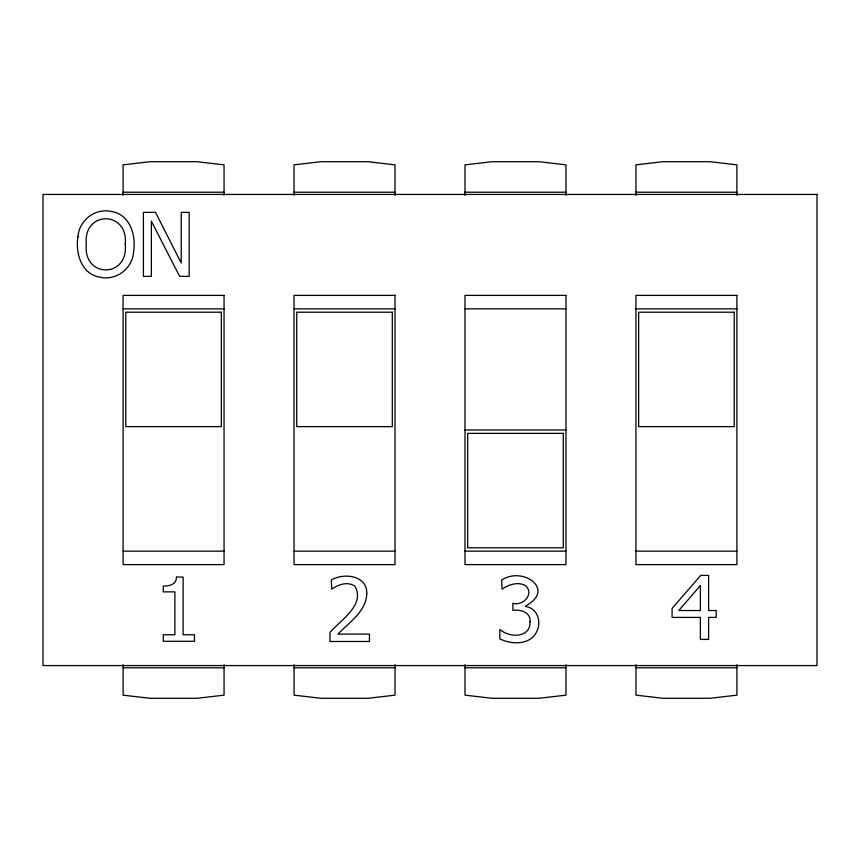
<?xml version="1.0" encoding="UTF-8"?>
<svg xmlns="http://www.w3.org/2000/svg" width="860" height="860" viewBox="0 0 860 860"><rect width="100%" height="100%" fill="white"/><g stroke="black" fill="none" stroke-linecap="round" stroke-linejoin="round"><path stroke-width="1.29" d="M123.087 192.21L224.051 192.21M294.045 192.21L394.998 192.21M465.002 192.21L565.955 192.21M635.948 192.21L736.913 192.21M123.087 308.848L224.051 308.848M294.045 308.848L394.998 308.848M465.002 308.848L565.955 308.848M635.948 308.848L736.913 308.848M465.002 430L565.955 430M123.087 551.153L224.051 551.153M294.045 551.153L394.998 551.153M465.002 551.153L565.955 551.153M635.948 551.153L736.913 551.153M123.109 667.79L224.062 667.79M294.066 667.79L395.019 667.79M465.013 667.79L565.977 667.79M635.97 667.79L736.923 667.79M736.913 195.338L736.913 164.851L709.984 161.712L662.877 161.712L635.948 164.851L635.948 195.338M736.923 664.662L736.923 695.149L710.005 698.288L662.888 698.288L635.97 695.149L635.97 664.662M565.955 195.338L565.955 164.851L539.037 161.712L491.92 161.712L465.002 164.851L465.002 195.338M565.977 664.662L565.977 695.149L539.048 698.288L491.941 698.288L465.013 695.149L465.013 664.662M394.998 195.338L394.998 164.851L368.08 161.712L320.963 161.712L294.045 164.851L294.045 195.338M395.019 664.662L395.019 695.149L368.101 698.288L320.984 698.288L294.066 695.149L294.066 664.662M224.051 195.338L224.051 164.851L197.123 161.712L150.016 161.712L123.087 164.851L123.087 195.338M224.062 664.662L224.062 695.149L197.144 698.288L150.027 698.288L123.109 695.149L123.109 664.662M125.227 244.38C128.774 278.393 82.807 278.361 86.333 244.38C82.721 210.227 128.839 210.291 125.227 244.38M77.981 236.79C75.239 252.829 81.324 274.05 99.588 277.146C115.993 281.156 132.612 268.567 133.59 251.786C136.31 235.769 130.15 214.731 111.972 211.603C95.589 207.529 79.045 220.063 77.981 236.79M529.996 621.887C530.738 637.991 509.582 638.012 500.423 629.789L499.821 629.789L499.821 638.862C511.969 644.914 531.394 645.258 537.231 630.455C541.456 620.974 536.984 607.848 525.654 606.537L525.654 605.934C556.151 589.584 522.762 565.858 501.584 580.102L502.1 589.175C508.69 584.553 517.892 581.446 525.438 585.563C534.726 593.647 523.181 606.45 512.893 603.226L512.893 610.363C520.537 609.202 531.093 612.374 529.996 621.887M366.779 593.776C366.081 611.686 349.096 622.307 337.98 634.132L369.445 634.132L369.445 641.485L329.95 641.485L329.95 632.498C340.41 620.189 365.65 604.849 354.868 586.165C347.741 581.124 338.238 584.574 331.756 589.132L331.283 580.027C343.849 572.491 367.5 575.318 366.779 593.776M176.472 577.082C176.762 584.316 169.087 586.37 163.271 586.025L163.271 591.863L174.881 591.863L174.881 634.755L163.271 634.755L163.271 641.291L194.478 641.291L194.478 634.755L183.126 634.755L183.126 577.082L176.472 577.082M700.362 585.52L678.787 610.536L700.362 610.536L700.362 585.52M700.707 575.415L672.09 608.385L672.09 617.405L700.362 617.405L700.362 639.41L708.618 639.41L708.618 617.405L716.219 617.405L716.219 610.536L708.618 610.536L708.618 575.415L700.707 575.415M817 194.435L43 194.435L43 665.565L817 665.565L817 194.435M155.488 212.366L143.405 212.366L143.405 276.361L151.36 276.361L151.36 221.171L179.632 276.361L189.178 276.361L189.178 212.366L181.224 212.366L181.224 263.031L155.488 212.366M224.051 295.388L123.087 295.388L123.087 564.611L224.051 564.611L224.051 295.388M394.998 295.388L294.045 295.388L294.045 564.611L394.998 564.611L394.998 295.388M565.955 295.388L465.002 295.388L465.002 564.611L565.955 564.611L565.955 295.388M736.913 295.388L635.948 295.388L635.948 564.611L736.913 564.611L736.913 295.388M221.353 312.212L125.786 312.212L125.786 426.635L221.353 426.635L221.353 312.212M392.31 312.212L296.732 312.212L296.732 426.635L392.31 426.635L392.31 312.212M734.214 312.212L638.647 312.212L638.647 426.635L734.214 426.635L734.214 312.212M563.268 433.365L467.69 433.365L467.69 547.788L563.268 547.788L563.268 433.365"/></g></svg>
